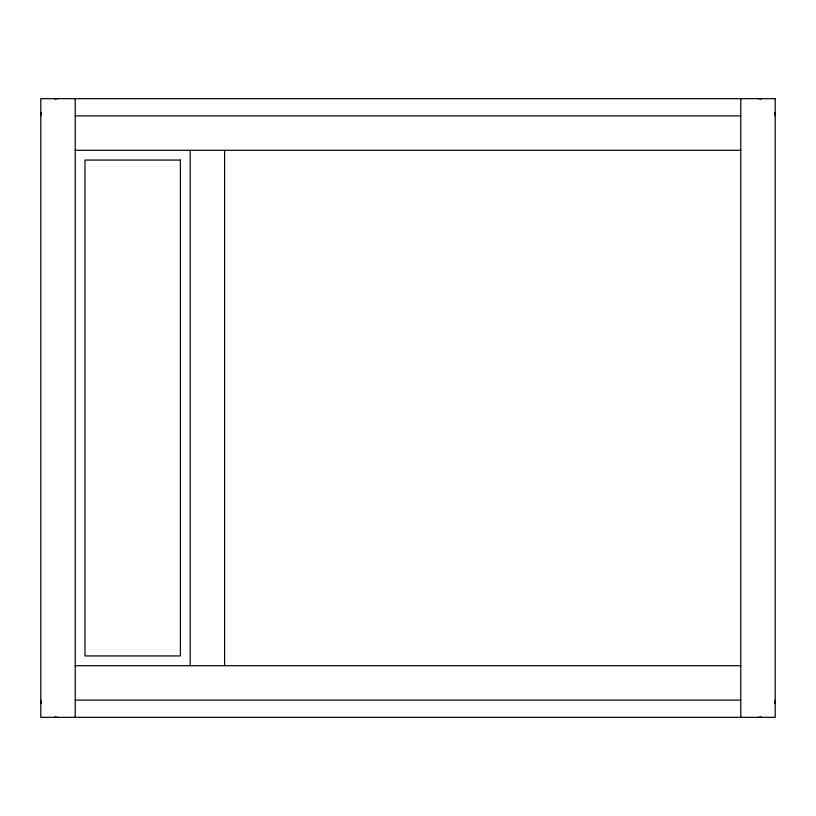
<?xml version="1.0" encoding="UTF-8"?>
<svg xmlns="http://www.w3.org/2000/svg" width="816" height="816" viewBox="0 0 816 816"><rect width="100%" height="100%" fill="white"/><g stroke="black" fill="none" stroke-linecap="round" stroke-linejoin="round"><path stroke-width="1.22" d="M75.215 115.882L740.785 115.882M75.215 150.297L740.785 150.297M75.215 665.703L740.785 665.703M75.215 700.118L740.785 700.118M740.785 98.675L740.785 717.325M224.594 150.297L224.594 665.703M190.179 150.297L190.179 665.703M75.215 98.675L75.215 717.325M757.993 98.675A17.207 17.207 0 0 1 761.359 99.011M774.863 112.516A17.207 17.207 0 0 1 775.2 115.882M761.359 716.989A17.207 17.207 0 0 1 757.993 717.325M775.2 700.118A17.207 17.207 0 0 1 774.863 703.484M58.007 717.325A17.207 17.207 0 0 1 54.641 716.989M41.137 703.484A17.207 17.207 0 0 1 40.8 700.118M40.8 115.882A17.207 17.207 0 0 1 41.137 112.516M54.641 99.011A17.207 17.207 0 0 1 58.007 98.675M775.2 98.675L40.8 98.675L40.8 717.325L775.2 717.325L775.2 98.675M180.407 160.069L84.986 160.069L84.986 655.931L180.407 655.931L180.407 160.069"/></g></svg>
